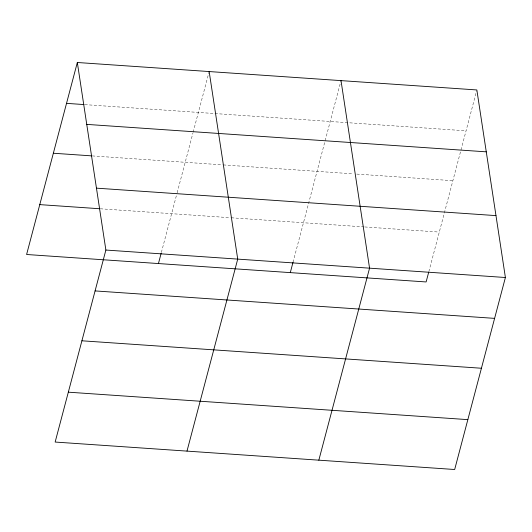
<?xml version="1.0" encoding="UTF-8"?>
<svg xmlns="http://www.w3.org/2000/svg" width="532" height="532" viewBox="0 0 532 532"><rect width="100%" height="100%" fill="white"/><g stroke="black" fill="none" stroke-linecap="round" stroke-linejoin="round"><path stroke-width="0.4" stroke-dasharray="2.66 2" d="M161.369 252.474L176.923 193.608M177.136 192.81L192.936 133.007M193.143 132.215L208.956 72.359M293.006 262.323L340.799 81.416M428.839 271.659L476.639 90.753M84.774 104.618L214.13 113.509M214.955 113.562L466.052 130.819M92.329 155.916L222.509 164.86M223.34 164.92L353.481 173.864M356.792 174.09L452.872 180.694M100.309 208.783L230.489 217.728M231.32 217.788L363.928 226.898M364.752 226.958L439.299 232.078"/><path stroke-width="0.8" d="M77.326 62.497L105.881 250.047L55.148 442.052L454.674 469.503L505.4 277.505L476.852 89.948L77.326 62.497L26.6 254.495L426.119 281.953L428.632 272.451M158.443 263.559L161.163 253.265M186.991 451.109L237.724 259.111L209.169 71.554M290.286 272.617L293.006 262.323M318.834 460.173L369.56 268.168L341.012 80.611M66.533 103.361L83.943 104.558M86.749 124.388L486.268 151.839M53.353 153.236L91.497 155.856M96.458 188.155L495.977 215.613M39.78 204.62L99.477 208.724M105.881 250.047L505.4 277.505M95.082 290.918L494.6 318.369M81.901 340.793L481.427 368.244M68.329 392.177L467.847 419.628"/></g></svg>
